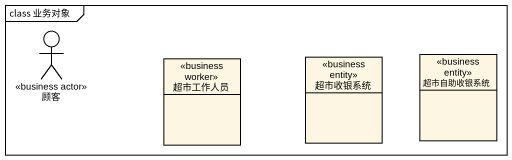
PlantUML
@startuml
mainframe class 业务对象
allowmixing
hide circle
hide empty members
actor 顾客 <<business actor>>
class 超市工作人员 <<business worker>>
class 超市收银系统 <<business entity>>
class 超市自助收银系统 <<business entity>>
@enduml
